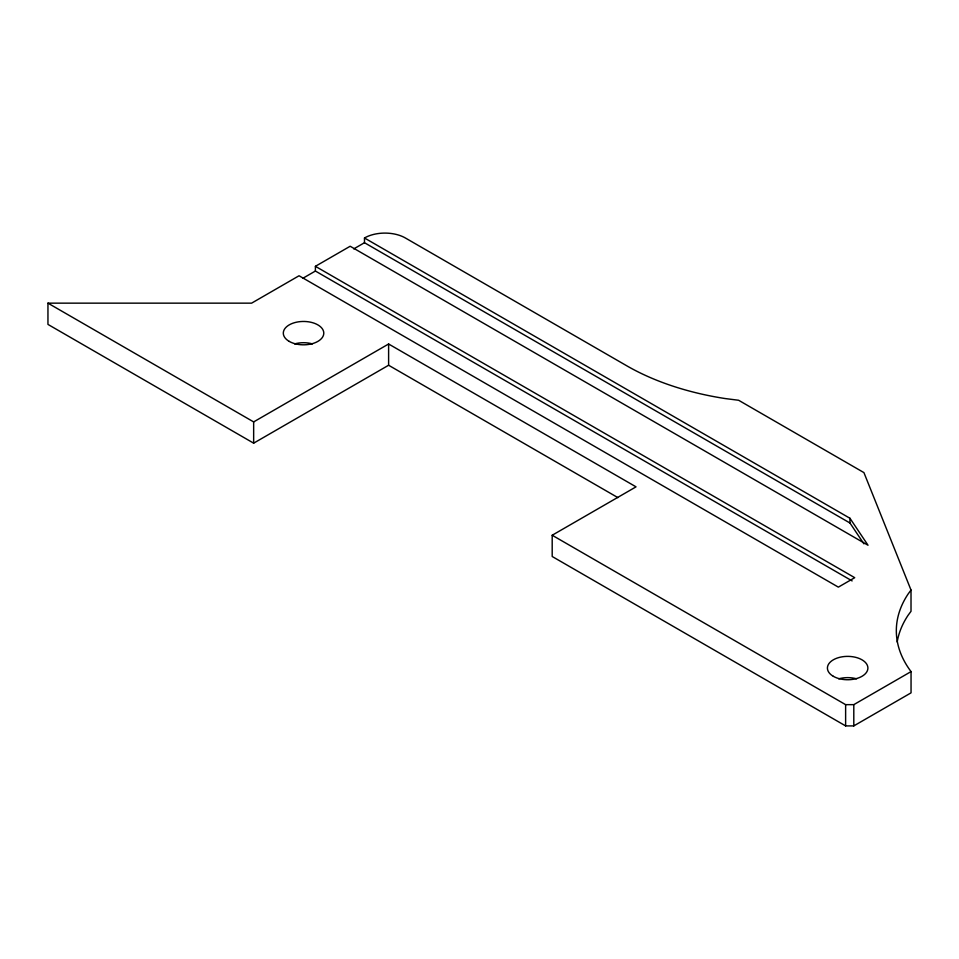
<?xml version="1.0" encoding="UTF-8"?>
<svg xmlns="http://www.w3.org/2000/svg" width="959" height="959" viewBox="0 0 959 959"><rect width="100%" height="100%" fill="white"/><g stroke="black" fill="none" stroke-linecap="round" stroke-linejoin="round"><path stroke-width="1.44" d="M863.903 543.825L849.962 523.003L364.48 242.711L364.48 237.988A28.914 16.699 0 0 1 405.381 237.988L626.659 365.739A219.335 126.636 0 0 0 725.148 398.548L738.622 400.263L863.927 472.607L911.014 590.049L908.053 594.089A177.619 102.541 0 0 0 911.05 671.6L911.05 692.854L853.798 725.903L845.622 725.903L552.192 556.496L552.192 535.242L636.033 486.848L388.611 343.993L253.655 421.912L47.95 303.152L47.95 324.406L253.655 443.166L388.611 365.247L617.896 497.625M852.131 580.914L315.403 271.037L315.403 266.314L350.167 246.247L868.015 545.227L849.962 518.28L364.48 237.988M302.828 278.302L315.403 271.037M353.751 248.908L364.48 242.711M552.192 535.242L845.622 704.649L853.798 704.649L911.05 671.6M47.95 303.152L251.606 303.152L299.052 275.76L838.358 587.136L854.721 577.69L315.403 266.314M911.014 590.049L911.014 611.303L908.053 615.33A177.619 102.541 0 0 0 897.18 641.991M853.798 704.649L853.798 725.903M849.962 518.28L849.962 523.003M845.622 704.649L845.622 725.903M388.611 343.993L388.611 365.247M253.655 421.912L253.655 443.166M294.593 343.909A20.247 11.688 0 0 1 312.502 343.909M838.705 678.828A20.247 11.688 0 0 1 856.615 678.828M289.234 341.404A20.247 11.688 0 0 0 323.099 336.165A20.247 11.688 0 0 0 298.309 321.852A20.247 11.688 0 0 0 289.234 341.404M833.347 676.323A20.247 11.688 0 0 0 867.212 671.084A20.247 11.688 0 0 0 842.422 656.771A20.247 11.688 0 0 0 833.347 676.323"/></g></svg>
